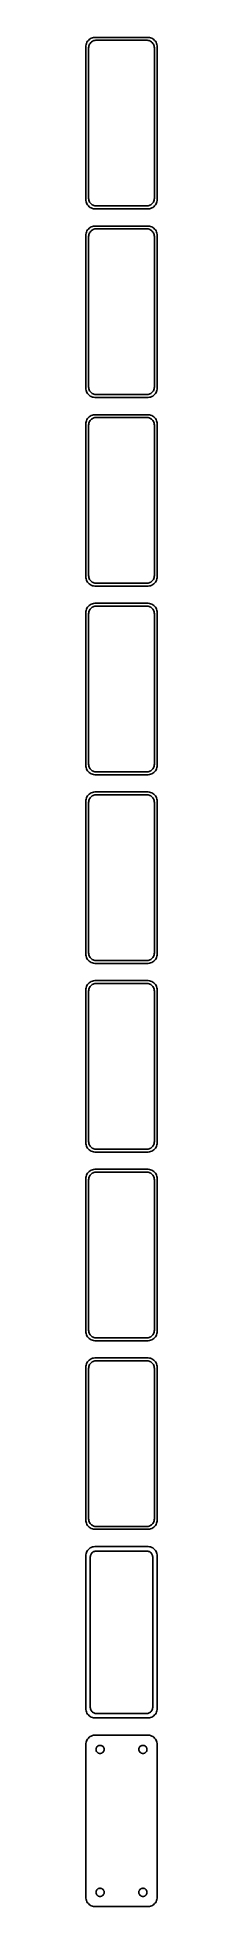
# Model space of a CAD drawing. Header units: metres. Extents: x -19 to 19, y 945 to 1926.
import ezdxf

# ---------------------------------------------------------------- set-up
doc = ezdxf.new("R2010")
doc.units = ezdxf.units.M

msp = doc.modelspace()

# ---------------------------------------------------------------- linework, layer by layer
for p, q in [((-18.3989, 1922.84), (-18.5929, 1922.24)), ((-18.1315, 1923.41), (-18.3989, 1922.84)), ((-17.7951, 1923.94), (-18.1315, 1923.41)), ((-17.3948, 1924.42), (-17.7951, 1923.94)), ((-16.9371, 1924.85), (-17.3948, 1924.42)), ((-16.4291, 1925.22), (-16.9371, 1924.85)), ((-16.7552, 1922.43), (-16.4861, 1922.85)), ((-16.4861, 1922.85), (-16.1659, 1923.24)), ((-15.8789, 1925.52), (-16.4291, 1925.22)), ((-16.1659, 1923.24), (-15.7997, 1923.58)), ((-15.2951, 1925.76), (-15.8789, 1925.52)), ((-15.7997, 1923.58), (-15.3933, 1923.88)), ((-15.3933, 1923.88), (-14.9531, 1924.12)), ((-14.6869, 1925.91), (-15.2951, 1925.76)), ((-14.9531, 1924.12), (-14.4861, 1924.3)), ((-14.0639, 1925.99), (-14.6869, 1925.91)), ((-14.4861, 1924.3), (-13.9995, 1924.43)), ((14.0639, 1925.99), (-14.0639, 1925.99)), ((-13.9995, 1924.43), (-13.5012, 1924.49)), ((-13.5012, 1924.49), (13.5012, 1924.49)), ((13.5012, 1924.49), (13.9995, 1924.43)), ((13.9995, 1924.43), (14.4861, 1924.3)), ((14.6869, 1925.91), (14.0639, 1925.99)), ((14.4861, 1924.3), (14.9531, 1924.12)), ((15.2951, 1925.76), (14.6869, 1925.91)), ((14.9531, 1924.12), (15.3933, 1923.88)), ((15.8789, 1925.52), (15.2951, 1925.76)), ((15.3933, 1923.88), (15.7997, 1923.58)), ((15.7997, 1923.58), (16.1659, 1923.24)), ((16.4291, 1925.22), (15.8789, 1925.52)), ((16.1659, 1923.24), (16.4861, 1922.85)), ((16.9371, 1924.85), (16.4291, 1925.22)), ((16.4861, 1922.85), (16.7552, 1922.43)), ((17.3948, 1924.42), (16.9371, 1924.85)), ((17.7951, 1923.94), (17.3948, 1924.42)), ((18.1315, 1923.41), (17.7951, 1923.94)), ((18.3989, 1922.84), (18.1315, 1923.41)), ((18.5929, 1922.24), (18.3989, 1922.84)), ((-18.7106, 1921.63), (-18.75, 1921)), ((-18.75, 1921), (-18.75, 1841)), ((-18.5929, 1922.24), (-18.7106, 1921.63)), ((-17.25, 1920.5), (-17.2184, 1921)), ((-17.25, 1841.5), (-17.25, 1920.5)), ((-17.2184, 1921), (-17.1243, 1921.49)), ((-17.1243, 1921.49), (-16.9691, 1921.97)), ((-16.9691, 1921.97), (-16.7552, 1922.43)), ((16.7552, 1922.43), (16.9691, 1921.97)), ((16.9691, 1921.97), (17.1243, 1921.49)), ((17.1243, 1921.49), (17.2184, 1921)), ((17.2184, 1921), (17.25, 1920.5)), ((17.25, 1920.5), (17.25, 1841.5)), ((18.7106, 1921.63), (18.5929, 1922.24)), ((18.75, 1921), (18.7106, 1921.63)), ((18.75, 1841), (18.75, 1921)), ((-18.75, 1841), (-18.7106, 1840.37)), ((-18.7106, 1840.37), (-18.5929, 1839.76)), ((-18.5929, 1839.76), (-18.3989, 1839.16)), ((-18.3989, 1839.16), (-18.1315, 1838.59)), ((-18.1315, 1838.59), (-17.7951, 1838.06)), ((-17.7951, 1838.06), (-17.3948, 1837.58)), ((-17.3948, 1837.58), (-16.9371, 1837.15)), ((-17.2184, 1841), (-17.25, 1841.5)), ((-17.1243, 1840.51), (-17.2184, 1841)), ((-16.9691, 1840.03), (-17.1243, 1840.51)), ((-16.7552, 1839.57), (-16.9691, 1840.03)), ((-16.9371, 1837.15), (-16.4291, 1836.78)), ((-16.4861, 1839.15), (-16.7552, 1839.57)), ((-16.1659, 1838.76), (-16.4861, 1839.15)), ((-16.4291, 1836.78), (-15.8789, 1836.48)), ((-15.7997, 1838.42), (-16.1659, 1838.76)), ((-15.8789, 1836.48), (-15.2951, 1836.24)), ((-15.3933, 1838.12), (-15.7997, 1838.42)), ((-14.9531, 1837.88), (-15.3933, 1838.12)), ((-15.2951, 1836.24), (-14.6869, 1836.09)), ((-14.4861, 1837.7), (-14.9531, 1837.88)), ((-14.6869, 1836.09), (-14.0639, 1836.01)), ((-13.9995, 1837.57), (-14.4861, 1837.7)), ((-14.0639, 1836.01), (14.0639, 1836.01)), ((-13.5012, 1837.51), (-13.9995, 1837.57)), ((13.5012, 1837.51), (-13.5012, 1837.51)), ((13.9995, 1837.57), (13.5012, 1837.51)), ((14.4861, 1837.7), (13.9995, 1837.57)), ((14.0639, 1836.01), (14.6869, 1836.09)), ((14.9531, 1837.88), (14.4861, 1837.7)), ((14.6869, 1836.09), (15.2951, 1836.24)), ((15.3933, 1838.12), (14.9531, 1837.88)), ((15.2951, 1836.24), (15.8789, 1836.48)), ((15.7997, 1838.42), (15.3933, 1838.12)), ((16.1659, 1838.76), (15.7997, 1838.42)), ((15.8789, 1836.48), (16.4291, 1836.78)), ((16.4861, 1839.15), (16.1659, 1838.76)), ((16.4291, 1836.78), (16.9371, 1837.15)), ((16.7552, 1839.57), (16.4861, 1839.15)), ((16.9691, 1840.03), (16.7552, 1839.57)), ((16.9371, 1837.15), (17.3948, 1837.58)), ((17.1243, 1840.51), (16.9691, 1840.03)), ((17.2184, 1841), (17.1243, 1840.51)), ((17.25, 1841.5), (17.2184, 1841)), ((17.3948, 1837.58), (17.7951, 1838.06)), ((17.7951, 1838.06), (18.1315, 1838.59)), ((18.1315, 1838.59), (18.3989, 1839.16)), ((18.3989, 1839.16), (18.5929, 1839.76)), ((18.5929, 1839.76), (18.7106, 1840.37)), ((18.7106, 1840.37), (18.75, 1841)), ((-17.7951, 1824.94), (-18.1315, 1824.41)), ((-17.3948, 1825.42), (-17.7951, 1824.94)), ((-16.9371, 1825.85), (-17.3948, 1825.42)), ((-16.4291, 1826.22), (-16.9371, 1825.85)), ((-15.8789, 1826.52), (-16.4291, 1826.22)), ((-15.2951, 1826.76), (-15.8789, 1826.52)), ((-15.7997, 1824.58), (-15.3933, 1824.88)), ((-15.3933, 1824.88), (-14.9531, 1825.12)), ((-14.6869, 1826.91), (-15.2951, 1826.76)), ((-14.9531, 1825.12), (-14.4861, 1825.3)), ((-14.0639, 1826.99), (-14.6869, 1826.91)), ((-14.4861, 1825.3), (-13.9995, 1825.43)), ((14.0639, 1826.99), (-14.0639, 1826.99)), ((-13.9995, 1825.43), (-13.5012, 1825.49)), ((-13.5012, 1825.49), (13.5012, 1825.49)), ((13.5012, 1825.49), (13.9995, 1825.43)), ((13.9995, 1825.43), (14.4861, 1825.3)), ((14.6869, 1826.91), (14.0639, 1826.99)), ((14.4861, 1825.3), (14.9531, 1825.12)), ((15.2951, 1826.76), (14.6869, 1826.91)), ((14.9531, 1825.12), (15.3933, 1824.88)), ((15.8789, 1826.52), (15.2951, 1826.76)), ((15.3933, 1824.88), (15.7997, 1824.58)), ((16.4291, 1826.22), (15.8789, 1826.52)), ((16.9371, 1825.85), (16.4291, 1826.22)), ((17.3948, 1825.42), (16.9371, 1825.85)), ((17.7951, 1824.94), (17.3948, 1825.42)), ((18.1315, 1824.41), (17.7951, 1824.94)), ((-18.7106, 1822.63), (-18.75, 1822)), ((-18.75, 1822), (-18.75, 1742)), ((-18.5929, 1823.24), (-18.7106, 1822.63)), ((-18.3989, 1823.84), (-18.5929, 1823.24)), ((-18.1315, 1824.41), (-18.3989, 1823.84)), ((-17.25, 1821.5), (-17.2184, 1822)), ((-17.25, 1742.5), (-17.25, 1821.5)), ((-17.2184, 1822), (-17.1243, 1822.49)), ((-17.1243, 1822.49), (-16.9691, 1822.97)), ((-16.9691, 1822.97), (-16.7552, 1823.43)), ((-16.7552, 1823.43), (-16.4861, 1823.85)), ((-16.4861, 1823.85), (-16.1659, 1824.24)), ((-16.1659, 1824.24), (-15.7997, 1824.58)), ((15.7997, 1824.58), (16.1659, 1824.24)), ((16.1659, 1824.24), (16.4861, 1823.85)), ((16.4861, 1823.85), (16.7552, 1823.43)), ((16.7552, 1823.43), (16.9691, 1822.97)), ((16.9691, 1822.97), (17.1243, 1822.49)), ((17.1243, 1822.49), (17.2184, 1822)), ((17.2184, 1822), (17.25, 1821.5)), ((17.25, 1821.5), (17.25, 1742.5)), ((18.3989, 1823.84), (18.1315, 1824.41)), ((18.5929, 1823.24), (18.3989, 1823.84)), ((18.7106, 1822.63), (18.5929, 1823.24)), ((18.75, 1822), (18.7106, 1822.63)), ((18.75, 1742), (18.75, 1822)), ((-18.75, 1742), (-18.7106, 1741.37)), ((-18.7106, 1741.37), (-18.5929, 1740.76)), ((-18.5929, 1740.76), (-18.3989, 1740.16)), ((-18.3989, 1740.16), (-18.1315, 1739.59)), ((-18.1315, 1739.59), (-17.7951, 1739.06)), ((-17.7951, 1739.06), (-17.3948, 1738.58)), ((-17.3948, 1738.58), (-16.9371, 1738.15)), ((-17.2184, 1742), (-17.25, 1742.5)), ((-17.1243, 1741.51), (-17.2184, 1742)), ((-16.9691, 1741.03), (-17.1243, 1741.51)), ((-16.7552, 1740.57), (-16.9691, 1741.03)), ((-16.9371, 1738.15), (-16.4291, 1737.78)), ((-16.4861, 1740.15), (-16.7552, 1740.57)), ((-16.1659, 1739.76), (-16.4861, 1740.15)), ((-16.4291, 1737.78), (-15.8789, 1737.48)), ((-15.7997, 1739.42), (-16.1659, 1739.76)), ((-15.8789, 1737.48), (-15.2951, 1737.24)), ((-15.3933, 1739.12), (-15.7997, 1739.42)), ((-14.9531, 1738.88), (-15.3933, 1739.12)), ((-15.2951, 1737.24), (-14.6869, 1737.09)), ((-14.4861, 1738.7), (-14.9531, 1738.88)), ((-14.6869, 1737.09), (-14.0639, 1737.01)), ((-13.9995, 1738.57), (-14.4861, 1738.7)), ((-14.0639, 1737.01), (14.0639, 1737.01)), ((-13.5012, 1738.51), (-13.9995, 1738.57)), ((13.5012, 1738.51), (-13.5012, 1738.51)), ((13.9995, 1738.57), (13.5012, 1738.51)), ((14.4861, 1738.7), (13.9995, 1738.57)), ((14.0639, 1737.01), (14.6869, 1737.09)), ((14.9531, 1738.88), (14.4861, 1738.7)), ((14.6869, 1737.09), (15.2951, 1737.24)), ((15.3933, 1739.12), (14.9531, 1738.88)), ((15.2951, 1737.24), (15.8789, 1737.48)), ((15.7997, 1739.42), (15.3933, 1739.12)), ((16.1659, 1739.76), (15.7997, 1739.42)), ((15.8789, 1737.48), (16.4291, 1737.78)), ((16.4861, 1740.15), (16.1659, 1739.76)), ((16.4291, 1737.78), (16.9371, 1738.15)), ((16.7552, 1740.57), (16.4861, 1740.15)), ((16.9691, 1741.03), (16.7552, 1740.57)), ((16.9371, 1738.15), (17.3948, 1738.58)), ((17.1243, 1741.51), (16.9691, 1741.03)), ((17.2184, 1742), (17.1243, 1741.51)), ((17.25, 1742.5), (17.2184, 1742)), ((17.3948, 1738.58), (17.7951, 1739.06)), ((17.7951, 1739.06), (18.1315, 1739.59)), ((18.1315, 1739.59), (18.3989, 1740.16)), ((18.3989, 1740.16), (18.5929, 1740.76)), ((18.5929, 1740.76), (18.7106, 1741.37)), ((18.7106, 1741.37), (18.75, 1742)), ((-16.9371, 1726.85), (-17.3948, 1726.42)), ((-16.4291, 1727.22), (-16.9371, 1726.85)), ((-15.8789, 1727.52), (-16.4291, 1727.22)), ((-15.2951, 1727.76), (-15.8789, 1727.52)), ((-14.6869, 1727.91), (-15.2951, 1727.76)), ((-14.0639, 1727.99), (-14.6869, 1727.91)), ((14.0639, 1727.99), (-14.0639, 1727.99)), ((14.6869, 1727.91), (14.0639, 1727.99)), ((15.2951, 1727.76), (14.6869, 1727.91)), ((15.8789, 1727.52), (15.2951, 1727.76)), ((16.4291, 1727.22), (15.8789, 1727.52)), ((16.9371, 1726.85), (16.4291, 1727.22)), ((17.3948, 1726.42), (16.9371, 1726.85)), ((-18.7106, 1723.63), (-18.75, 1723)), ((-18.75, 1723), (-18.75, 1643)), ((-18.5929, 1724.24), (-18.7106, 1723.63)), ((-18.3989, 1724.84), (-18.5929, 1724.24)), ((-18.1315, 1725.41), (-18.3989, 1724.84)), ((-17.7951, 1725.94), (-18.1315, 1725.41)), ((-17.3948, 1726.42), (-17.7951, 1725.94)), ((-17.25, 1722.5), (-17.2184, 1723)), ((-17.25, 1643.5), (-17.25, 1722.5)), ((-17.2184, 1723), (-17.1243, 1723.49)), ((-17.1243, 1723.49), (-16.9691, 1723.97)), ((-16.9691, 1723.97), (-16.7552, 1724.43)), ((-16.7552, 1724.43), (-16.4861, 1724.85)), ((-16.4861, 1724.85), (-16.1659, 1725.24)), ((-16.1659, 1725.24), (-15.7997, 1725.58)), ((-15.7997, 1725.58), (-15.3933, 1725.88)), ((-15.3933, 1725.88), (-14.9531, 1726.12)), ((-14.9531, 1726.12), (-14.4861, 1726.3)), ((-14.4861, 1726.3), (-13.9995, 1726.43)), ((-13.9995, 1726.43), (-13.5012, 1726.49)), ((-13.5012, 1726.49), (13.5012, 1726.49)), ((13.5012, 1726.49), (13.9995, 1726.43)), ((13.9995, 1726.43), (14.4861, 1726.3)), ((14.4861, 1726.3), (14.9531, 1726.12)), ((14.9531, 1726.12), (15.3933, 1725.88)), ((15.3933, 1725.88), (15.7997, 1725.58)), ((15.7997, 1725.58), (16.1659, 1725.24)), ((16.1659, 1725.24), (16.4861, 1724.85)), ((16.4861, 1724.85), (16.7552, 1724.43)), ((16.7552, 1724.43), (16.9691, 1723.97)), ((16.9691, 1723.97), (17.1243, 1723.49)), ((17.1243, 1723.49), (17.2184, 1723)), ((17.2184, 1723), (17.25, 1722.5)), ((17.25, 1722.5), (17.25, 1643.5)), ((17.7951, 1725.94), (17.3948, 1726.42)), ((18.1315, 1725.41), (17.7951, 1725.94)), ((18.3989, 1724.84), (18.1315, 1725.41)), ((18.5929, 1724.24), (18.3989, 1724.84)), ((18.7106, 1723.63), (18.5929, 1724.24)), ((18.75, 1723), (18.7106, 1723.63)), ((18.75, 1643), (18.75, 1723)), ((-18.75, 1643), (-18.7106, 1642.37)), ((-18.7106, 1642.37), (-18.5929, 1641.76)), ((-18.5929, 1641.76), (-18.3989, 1641.16)), ((-18.3989, 1641.16), (-18.1315, 1640.59)), ((-18.1315, 1640.59), (-17.7951, 1640.06)), ((-17.7951, 1640.06), (-17.3948, 1639.58)), ((-17.3948, 1639.58), (-16.9371, 1639.15)), ((-17.2184, 1643), (-17.25, 1643.5)), ((-17.1243, 1642.51), (-17.2184, 1643)), ((-16.9691, 1642.03), (-17.1243, 1642.51)), ((-16.7552, 1641.57), (-16.9691, 1642.03)), ((-16.9371, 1639.15), (-16.4291, 1638.78)), ((-16.4861, 1641.15), (-16.7552, 1641.57)), ((-16.1659, 1640.76), (-16.4861, 1641.15)), ((-16.4291, 1638.78), (-15.8789, 1638.48)), ((-15.7997, 1640.42), (-16.1659, 1640.76)), ((-15.8789, 1638.48), (-15.2951, 1638.24)), ((-15.3933, 1640.12), (-15.7997, 1640.42)), ((-14.9531, 1639.88), (-15.3933, 1640.12)), ((-15.2951, 1638.24), (-14.6869, 1638.09)), ((-14.4861, 1639.7), (-14.9531, 1639.88)), ((-13.9995, 1639.57), (-14.4861, 1639.7)), ((-13.5012, 1639.51), (-13.9995, 1639.57)), ((13.5012, 1639.51), (-13.5012, 1639.51)), ((13.9995, 1639.57), (13.5012, 1639.51)), ((14.4861, 1639.7), (13.9995, 1639.57)), ((14.9531, 1639.88), (14.4861, 1639.7)), ((14.6869, 1638.09), (15.2951, 1638.24)), ((15.3933, 1640.12), (14.9531, 1639.88)), ((15.2951, 1638.24), (15.8789, 1638.48)), ((15.7997, 1640.42), (15.3933, 1640.12)), ((16.1659, 1640.76), (15.7997, 1640.42)), ((15.8789, 1638.48), (16.4291, 1638.78)), ((16.4861, 1641.15), (16.1659, 1640.76)), ((16.4291, 1638.78), (16.9371, 1639.15)), ((16.7552, 1641.57), (16.4861, 1641.15)), ((16.9691, 1642.03), (16.7552, 1641.57)), ((16.9371, 1639.15), (17.3948, 1639.58)), ((17.1243, 1642.51), (16.9691, 1642.03)), ((17.2184, 1643), (17.1243, 1642.51)), ((17.25, 1643.5), (17.2184, 1643)), ((17.3948, 1639.58), (17.7951, 1640.06)), ((17.7951, 1640.06), (18.1315, 1640.59)), ((18.1315, 1640.59), (18.3989, 1641.16)), ((18.3989, 1641.16), (18.5929, 1641.76)), ((18.5929, 1641.76), (18.7106, 1642.37)), ((18.7106, 1642.37), (18.75, 1643)), ((-15.8789, 1628.52), (-16.4291, 1628.22)), ((-15.2951, 1628.76), (-15.8789, 1628.52)), ((-14.6869, 1628.91), (-15.2951, 1628.76)), ((-14.6869, 1638.09), (-14.0639, 1638.01)), ((-14.0639, 1628.99), (-14.6869, 1628.91)), ((-14.0639, 1638.01), (14.0639, 1638.01)), ((14.0639, 1628.99), (-14.0639, 1628.99)), ((14.0639, 1638.01), (14.6869, 1638.09)), ((14.6869, 1628.91), (14.0639, 1628.99)), ((15.2951, 1628.76), (14.6869, 1628.91)), ((15.8789, 1628.52), (15.2951, 1628.76)), ((16.4291, 1628.22), (15.8789, 1628.52)), ((-18.7106, 1624.63), (-18.75, 1624)), ((-18.75, 1624), (-18.75, 1544)), ((-18.5929, 1625.24), (-18.7106, 1624.63)), ((-18.3989, 1625.84), (-18.5929, 1625.24)), ((-18.1315, 1626.41), (-18.3989, 1625.84)), ((-17.7951, 1626.94), (-18.1315, 1626.41)), ((-17.3948, 1627.42), (-17.7951, 1626.94)), ((-16.9371, 1627.85), (-17.3948, 1627.42)), ((-17.25, 1623.5), (-17.2184, 1624)), ((-17.25, 1544.5), (-17.25, 1623.5)), ((-17.2184, 1624), (-17.1243, 1624.49)), ((-17.1243, 1624.49), (-16.9691, 1624.97)), ((-16.9691, 1624.97), (-16.7552, 1625.43)), ((-16.4291, 1628.22), (-16.9371, 1627.85)), ((-16.7552, 1625.43), (-16.4861, 1625.85)), ((-16.4861, 1625.85), (-16.1659, 1626.24)), ((-16.1659, 1626.24), (-15.7997, 1626.58)), ((-15.7997, 1626.58), (-15.3933, 1626.88)), ((-15.3933, 1626.88), (-14.9531, 1627.12)), ((-14.9531, 1627.12), (-14.4861, 1627.3)), ((-14.4861, 1627.3), (-13.9995, 1627.43)), ((-13.9995, 1627.43), (-13.5012, 1627.49)), ((-13.5012, 1627.49), (13.5012, 1627.49)), ((13.5012, 1627.49), (13.9995, 1627.43)), ((13.9995, 1627.43), (14.4861, 1627.3)), ((14.4861, 1627.3), (14.9531, 1627.12)), ((14.9531, 1627.12), (15.3933, 1626.88)), ((15.3933, 1626.88), (15.7997, 1626.58)), ((15.7997, 1626.58), (16.1659, 1626.24)), ((16.1659, 1626.24), (16.4861, 1625.85)), ((16.9371, 1627.85), (16.4291, 1628.22)), ((16.4861, 1625.85), (16.7552, 1625.43)), ((16.7552, 1625.43), (16.9691, 1624.97)), ((17.3948, 1627.42), (16.9371, 1627.85)), ((16.9691, 1624.97), (17.1243, 1624.49)), ((17.1243, 1624.49), (17.2184, 1624)), ((17.2184, 1624), (17.25, 1623.5)), ((17.25, 1623.5), (17.25, 1544.5)), ((17.7951, 1626.94), (17.3948, 1627.42)), ((18.1315, 1626.41), (17.7951, 1626.94)), ((18.3989, 1625.84), (18.1315, 1626.41)), ((18.5929, 1625.24), (18.3989, 1625.84)), ((18.7106, 1624.63), (18.5929, 1625.24)), ((18.75, 1624), (18.7106, 1624.63)), ((18.75, 1544), (18.75, 1624)), ((-18.75, 1544), (-18.7106, 1543.37)), ((-18.7106, 1543.37), (-18.5929, 1542.76)), ((-18.5929, 1542.76), (-18.3989, 1542.16)), ((-18.3989, 1542.16), (-18.1315, 1541.59)), ((-18.1315, 1541.59), (-17.7951, 1541.06)), ((-17.7951, 1541.06), (-17.3948, 1540.58)), ((-17.3948, 1540.58), (-16.9371, 1540.15)), ((-17.2184, 1544), (-17.25, 1544.5)), ((-17.1243, 1543.51), (-17.2184, 1544)), ((-16.9691, 1543.03), (-17.1243, 1543.51)), ((-16.7552, 1542.57), (-16.9691, 1543.03)), ((-16.9371, 1540.15), (-16.4291, 1539.78)), ((-16.4861, 1542.15), (-16.7552, 1542.57)), ((-16.1659, 1541.76), (-16.4861, 1542.15)), ((-15.7997, 1541.42), (-16.1659, 1541.76)), ((-15.3933, 1541.12), (-15.7997, 1541.42)), ((-14.9531, 1540.88), (-15.3933, 1541.12)), ((-14.4861, 1540.7), (-14.9531, 1540.88)), ((-13.9995, 1540.57), (-14.4861, 1540.7)), ((-13.5012, 1540.51), (-13.9995, 1540.57)), ((13.5012, 1540.51), (-13.5012, 1540.51)), ((13.9995, 1540.57), (13.5012, 1540.51)), ((14.4861, 1540.7), (13.9995, 1540.57)), ((14.9531, 1540.88), (14.4861, 1540.7)), ((15.3933, 1541.12), (14.9531, 1540.88)), ((15.7997, 1541.42), (15.3933, 1541.12)), ((16.1659, 1541.76), (15.7997, 1541.42)), ((16.4861, 1542.15), (16.1659, 1541.76)), ((16.4291, 1539.78), (16.9371, 1540.15)), ((16.7552, 1542.57), (16.4861, 1542.15)), ((16.9691, 1543.03), (16.7552, 1542.57)), ((16.9371, 1540.15), (17.3948, 1540.58)), ((17.1243, 1543.51), (16.9691, 1543.03)), ((17.2184, 1544), (17.1243, 1543.51)), ((17.25, 1544.5), (17.2184, 1544)), ((17.3948, 1540.58), (17.7951, 1541.06)), ((17.7951, 1541.06), (18.1315, 1541.59)), ((18.1315, 1541.59), (18.3989, 1542.16)), ((18.3989, 1542.16), (18.5929, 1542.76)), ((18.5929, 1542.76), (18.7106, 1543.37)), ((18.7106, 1543.37), (18.75, 1544)), ((-16.4291, 1539.78), (-15.8789, 1539.48)), ((-15.8789, 1539.48), (-15.2951, 1539.24)), ((-15.2951, 1539.24), (-14.6869, 1539.09)), ((-14.6869, 1539.09), (-14.0639, 1539.01)), ((-14.0639, 1539.01), (14.0639, 1539.01)), ((14.0639, 1539.01), (14.6869, 1539.09)), ((14.6869, 1539.09), (15.2951, 1539.24)), ((15.2951, 1539.24), (15.8789, 1539.48)), ((15.8789, 1539.48), (16.4291, 1539.78)), ((-18.7106, 1525.63), (-18.75, 1525)), ((-18.75, 1525), (-18.75, 1445)), ((-18.5929, 1526.24), (-18.7106, 1525.63)), ((-18.3989, 1526.84), (-18.5929, 1526.24)), ((-18.1315, 1527.41), (-18.3989, 1526.84)), ((-17.7951, 1527.94), (-18.1315, 1527.41)), ((-17.3948, 1528.42), (-17.7951, 1527.94)), ((-16.9371, 1528.85), (-17.3948, 1528.42)), ((-17.25, 1524.5), (-17.2184, 1525)), ((-17.25, 1445.5), (-17.25, 1524.5)), ((-17.2184, 1525), (-17.1243, 1525.49)), ((-17.1243, 1525.49), (-16.9691, 1525.97)), ((-16.9691, 1525.97), (-16.7552, 1526.43)), ((-16.4291, 1529.22), (-16.9371, 1528.85)), ((-16.7552, 1526.43), (-16.4861, 1526.85)), ((-16.4861, 1526.85), (-16.1659, 1527.24)), ((-15.8789, 1529.52), (-16.4291, 1529.22)), ((-16.1659, 1527.24), (-15.7997, 1527.58)), ((-15.2951, 1529.76), (-15.8789, 1529.52)), ((-15.7997, 1527.58), (-15.3933, 1527.88)), ((-15.3933, 1527.88), (-14.9531, 1528.12)), ((-14.6869, 1529.91), (-15.2951, 1529.76)), ((-14.9531, 1528.12), (-14.4861, 1528.3)), ((-14.0639, 1529.99), (-14.6869, 1529.91)), ((-14.4861, 1528.3), (-13.9995, 1528.43)), ((14.0639, 1529.99), (-14.0639, 1529.99)), ((-13.9995, 1528.43), (-13.5012, 1528.49)), ((-13.5012, 1528.49), (13.5012, 1528.49)), ((13.5012, 1528.49), (13.9995, 1528.43)), ((13.9995, 1528.43), (14.4861, 1528.3)), ((14.6869, 1529.91), (14.0639, 1529.99)), ((14.4861, 1528.3), (14.9531, 1528.12)), ((15.2951, 1529.76), (14.6869, 1529.91)), ((14.9531, 1528.12), (15.3933, 1527.88)), ((15.8789, 1529.52), (15.2951, 1529.76)), ((15.3933, 1527.88), (15.7997, 1527.58)), ((15.7997, 1527.58), (16.1659, 1527.24)), ((16.4291, 1529.22), (15.8789, 1529.52)), ((16.1659, 1527.24), (16.4861, 1526.85)), ((16.9371, 1528.85), (16.4291, 1529.22)), ((16.4861, 1526.85), (16.7552, 1526.43)), ((16.7552, 1526.43), (16.9691, 1525.97)), ((17.3948, 1528.42), (16.9371, 1528.85)), ((16.9691, 1525.97), (17.1243, 1525.49)), ((17.1243, 1525.49), (17.2184, 1525)), ((17.2184, 1525), (17.25, 1524.5)), ((17.25, 1524.5), (17.25, 1445.5)), ((17.7951, 1527.94), (17.3948, 1528.42)), ((18.1315, 1527.41), (17.7951, 1527.94)), ((18.3989, 1526.84), (18.1315, 1527.41)), ((18.5929, 1526.24), (18.3989, 1526.84)), ((18.7106, 1525.63), (18.5929, 1526.24)), ((18.75, 1525), (18.7106, 1525.63)), ((18.75, 1445), (18.75, 1525)), ((-18.75, 1445), (-18.7106, 1444.37)), ((-18.7106, 1444.37), (-18.5929, 1443.76)), ((-18.5929, 1443.76), (-18.3989, 1443.16)), ((-18.3989, 1443.16), (-18.1315, 1442.59)), ((-18.1315, 1442.59), (-17.7951, 1442.06)), ((-17.7951, 1442.06), (-17.3948, 1441.58)), ((-17.2184, 1445), (-17.25, 1445.5)), ((-17.1243, 1444.51), (-17.2184, 1445)), ((-16.9691, 1444.03), (-17.1243, 1444.51)), ((-16.7552, 1443.57), (-16.9691, 1444.03)), ((-16.4861, 1443.15), (-16.7552, 1443.57)), ((-16.1659, 1442.76), (-16.4861, 1443.15)), ((-15.7997, 1442.42), (-16.1659, 1442.76)), ((-15.3933, 1442.12), (-15.7997, 1442.42)), ((-14.9531, 1441.88), (-15.3933, 1442.12)), ((15.3933, 1442.12), (14.9531, 1441.88)), ((15.7997, 1442.42), (15.3933, 1442.12)), ((16.1659, 1442.76), (15.7997, 1442.42)), ((16.4861, 1443.15), (16.1659, 1442.76)), ((16.7552, 1443.57), (16.4861, 1443.15)), ((16.9691, 1444.03), (16.7552, 1443.57)), ((17.1243, 1444.51), (16.9691, 1444.03)), ((17.2184, 1445), (17.1243, 1444.51)), ((17.25, 1445.5), (17.2184, 1445)), ((17.3948, 1441.58), (17.7951, 1442.06)), ((17.7951, 1442.06), (18.1315, 1442.59)), ((18.1315, 1442.59), (18.3989, 1443.16)), ((18.3989, 1443.16), (18.5929, 1443.76)), ((18.5929, 1443.76), (18.7106, 1444.37)), ((18.7106, 1444.37), (18.75, 1445)), ((-17.3948, 1441.58), (-16.9371, 1441.15)), ((-16.9371, 1441.15), (-16.4291, 1440.78)), ((-16.4291, 1440.78), (-15.8789, 1440.48)), ((-15.8789, 1440.48), (-15.2951, 1440.24)), ((-15.2951, 1440.24), (-14.6869, 1440.09)), ((-14.4861, 1441.7), (-14.9531, 1441.88)), ((-14.6869, 1440.09), (-14.0639, 1440.01)), ((-13.9995, 1441.57), (-14.4861, 1441.7)), ((-14.0639, 1440.01), (14.0639, 1440.01)), ((-13.5012, 1441.51), (-13.9995, 1441.57)), ((13.5012, 1441.51), (-13.5012, 1441.51)), ((13.9995, 1441.57), (13.5012, 1441.51)), ((14.4861, 1441.7), (13.9995, 1441.57)), ((14.0639, 1440.01), (14.6869, 1440.09)), ((14.9531, 1441.88), (14.4861, 1441.7)), ((14.6869, 1440.09), (15.2951, 1440.24)), ((15.2951, 1440.24), (15.8789, 1440.48)), ((15.8789, 1440.48), (16.4291, 1440.78)), ((16.4291, 1440.78), (16.9371, 1441.15)), ((16.9371, 1441.15), (17.3948, 1441.58)), ((-18.7106, 1426.63), (-18.75, 1426)), ((-18.75, 1426), (-18.75, 1346)), ((-18.5929, 1427.24), (-18.7106, 1426.63)), ((-18.3989, 1427.84), (-18.5929, 1427.24)), ((-18.1315, 1428.41), (-18.3989, 1427.84)), ((-17.7951, 1428.94), (-18.1315, 1428.41)), ((-17.3948, 1429.42), (-17.7951, 1428.94)), ((-16.9371, 1429.85), (-17.3948, 1429.42)), ((-17.25, 1425.5), (-17.2184, 1426)), ((-17.25, 1346.5), (-17.25, 1425.5)), ((-17.2184, 1426), (-17.1243, 1426.49)), ((-17.1243, 1426.49), (-16.9691, 1426.97)), ((-16.9691, 1426.97), (-16.7552, 1427.43)), ((-16.4291, 1430.22), (-16.9371, 1429.85)), ((-16.7552, 1427.43), (-16.4861, 1427.85)), ((-16.4861, 1427.85), (-16.1659, 1428.24)), ((-15.8789, 1430.52), (-16.4291, 1430.22)), ((-16.1659, 1428.24), (-15.7997, 1428.58)), ((-15.2951, 1430.76), (-15.8789, 1430.52)), ((-15.7997, 1428.58), (-15.3933, 1428.88)), ((-15.3933, 1428.88), (-14.9531, 1429.12)), ((-14.6869, 1430.91), (-15.2951, 1430.76)), ((-14.9531, 1429.12), (-14.4861, 1429.3)), ((-14.0639, 1430.99), (-14.6869, 1430.91)), ((-14.4861, 1429.3), (-13.9995, 1429.43)), ((14.0639, 1430.99), (-14.0639, 1430.99)), ((-13.9995, 1429.43), (-13.5012, 1429.49)), ((-13.5012, 1429.49), (13.5012, 1429.49)), ((13.5012, 1429.49), (13.9995, 1429.43)), ((13.9995, 1429.43), (14.4861, 1429.3)), ((14.6869, 1430.91), (14.0639, 1430.99)), ((14.4861, 1429.3), (14.9531, 1429.12)), ((15.2951, 1430.76), (14.6869, 1430.91)), ((14.9531, 1429.12), (15.3933, 1428.88)), ((15.8789, 1430.52), (15.2951, 1430.76)), ((15.3933, 1428.88), (15.7997, 1428.58)), ((15.7997, 1428.58), (16.1659, 1428.24)), ((16.4291, 1430.22), (15.8789, 1430.52)), ((16.1659, 1428.24), (16.4861, 1427.85)), ((16.9371, 1429.85), (16.4291, 1430.22)), ((16.4861, 1427.85), (16.7552, 1427.43)), ((16.7552, 1427.43), (16.9691, 1426.97)), ((17.3948, 1429.42), (16.9371, 1429.85)), ((16.9691, 1426.97), (17.1243, 1426.49)), ((17.1243, 1426.49), (17.2184, 1426)), ((17.2184, 1426), (17.25, 1425.5)), ((17.25, 1425.5), (17.25, 1346.5)), ((17.7951, 1428.94), (17.3948, 1429.42)), ((18.1315, 1428.41), (17.7951, 1428.94)), ((18.3989, 1427.84), (18.1315, 1428.41)), ((18.5929, 1427.24), (18.3989, 1427.84)), ((18.7106, 1426.63), (18.5929, 1427.24)), ((18.75, 1426), (18.7106, 1426.63)), ((18.75, 1346), (18.75, 1426)), ((-18.75, 1346), (-18.7106, 1345.37)), ((-18.7106, 1345.37), (-18.5929, 1344.76)), ((-18.5929, 1344.76), (-18.3989, 1344.16)), ((-18.3989, 1344.16), (-18.1315, 1343.59)), ((-17.2184, 1346), (-17.25, 1346.5)), ((-17.1243, 1345.51), (-17.2184, 1346)), ((-16.9691, 1345.03), (-17.1243, 1345.51)), ((-16.7552, 1344.57), (-16.9691, 1345.03)), ((-16.4861, 1344.15), (-16.7552, 1344.57)), ((-16.1659, 1343.76), (-16.4861, 1344.15)), ((16.4861, 1344.15), (16.1659, 1343.76)), ((16.7552, 1344.57), (16.4861, 1344.15)), ((16.9691, 1345.03), (16.7552, 1344.57)), ((17.1243, 1345.51), (16.9691, 1345.03)), ((17.2184, 1346), (17.1243, 1345.51)), ((17.25, 1346.5), (17.2184, 1346)), ((18.1315, 1343.59), (18.3989, 1344.16)), ((18.3989, 1344.16), (18.5929, 1344.76)), ((18.5929, 1344.76), (18.7106, 1345.37)), ((18.7106, 1345.37), (18.75, 1346)), ((-18.1315, 1343.59), (-17.7951, 1343.06)), ((-17.7951, 1343.06), (-17.3948, 1342.58)), ((-17.3948, 1342.58), (-16.9371, 1342.15)), ((-16.9371, 1342.15), (-16.4291, 1341.78)), ((-16.4291, 1341.78), (-15.8789, 1341.48)), ((-15.7997, 1343.42), (-16.1659, 1343.76)), ((-15.8789, 1341.48), (-15.2951, 1341.24)), ((-15.3933, 1343.12), (-15.7997, 1343.42)), ((-14.9531, 1342.88), (-15.3933, 1343.12)), ((-15.2951, 1341.24), (-14.6869, 1341.09)), ((-14.4861, 1342.7), (-14.9531, 1342.88)), ((-14.6869, 1341.09), (-14.0639, 1341.01)), ((-13.9995, 1342.57), (-14.4861, 1342.7)), ((-14.0639, 1341.01), (14.0639, 1341.01)), ((-13.5012, 1342.51), (-13.9995, 1342.57)), ((13.5012, 1342.51), (-13.5012, 1342.51)), ((13.9995, 1342.57), (13.5012, 1342.51)), ((14.4861, 1342.7), (13.9995, 1342.57)), ((14.0639, 1341.01), (14.6869, 1341.09)), ((14.9531, 1342.88), (14.4861, 1342.7)), ((14.6869, 1341.09), (15.2951, 1341.24)), ((15.3933, 1343.12), (14.9531, 1342.88)), ((15.2951, 1341.24), (15.8789, 1341.48)), ((15.7997, 1343.42), (15.3933, 1343.12)), ((16.1659, 1343.76), (15.7997, 1343.42)), ((15.8789, 1341.48), (16.4291, 1341.78)), ((16.4291, 1341.78), (16.9371, 1342.15)), ((16.9371, 1342.15), (17.3948, 1342.58)), ((17.3948, 1342.58), (17.7951, 1343.06)), ((17.7951, 1343.06), (18.1315, 1343.59)), ((-18.7106, 1327.63), (-18.75, 1327)), ((-18.75, 1327), (-18.75, 1247)), ((-18.5929, 1328.24), (-18.7106, 1327.63)), ((-18.3989, 1328.84), (-18.5929, 1328.24)), ((-18.1315, 1329.41), (-18.3989, 1328.84)), ((-17.7951, 1329.94), (-18.1315, 1329.41)), ((-17.3948, 1330.42), (-17.7951, 1329.94)), ((-16.9371, 1330.85), (-17.3948, 1330.42)), ((-17.25, 1326.5), (-17.2184, 1327)), ((-17.25, 1247.5), (-17.25, 1326.5)), ((-17.2184, 1327), (-17.1243, 1327.49)), ((-17.1243, 1327.49), (-16.9691, 1327.97)), ((-16.9691, 1327.97), (-16.7552, 1328.43)), ((-16.4291, 1331.22), (-16.9371, 1330.85)), ((-16.7552, 1328.43), (-16.4861, 1328.85)), ((-16.4861, 1328.85), (-16.1659, 1329.24)), ((-15.8789, 1331.52), (-16.4291, 1331.22)), ((-16.1659, 1329.24), (-15.7997, 1329.58)), ((-15.2951, 1331.76), (-15.8789, 1331.52)), ((-15.7997, 1329.58), (-15.3933, 1329.88)), ((-15.3933, 1329.88), (-14.9531, 1330.12)), ((-14.6869, 1331.91), (-15.2951, 1331.76)), ((-14.9531, 1330.12), (-14.4861, 1330.3)), ((-14.0639, 1331.99), (-14.6869, 1331.91)), ((-14.4861, 1330.3), (-13.9995, 1330.43)), ((14.0639, 1331.99), (-14.0639, 1331.99)), ((-13.9995, 1330.43), (-13.5012, 1330.49)), ((-13.5012, 1330.49), (13.5012, 1330.49)), ((13.5012, 1330.49), (13.9995, 1330.43)), ((13.9995, 1330.43), (14.4861, 1330.3)), ((14.6869, 1331.91), (14.0639, 1331.99)), ((14.4861, 1330.3), (14.9531, 1330.12)), ((15.2951, 1331.76), (14.6869, 1331.91)), ((14.9531, 1330.12), (15.3933, 1329.88)), ((15.8789, 1331.52), (15.2951, 1331.76)), ((15.3933, 1329.88), (15.7997, 1329.58)), ((15.7997, 1329.58), (16.1659, 1329.24)), ((16.4291, 1331.22), (15.8789, 1331.52)), ((16.1659, 1329.24), (16.4861, 1328.85)), ((16.9371, 1330.85), (16.4291, 1331.22)), ((16.4861, 1328.85), (16.7552, 1328.43)), ((16.7552, 1328.43), (16.9691, 1327.97)), ((17.3948, 1330.42), (16.9371, 1330.85)), ((16.9691, 1327.97), (17.1243, 1327.49)), ((17.1243, 1327.49), (17.2184, 1327)), ((17.2184, 1327), (17.25, 1326.5)), ((17.25, 1326.5), (17.25, 1247.5)), ((17.7951, 1329.94), (17.3948, 1330.42)), ((18.1315, 1329.41), (17.7951, 1329.94)), ((18.3989, 1328.84), (18.1315, 1329.41)), ((18.5929, 1328.24), (18.3989, 1328.84)), ((18.7106, 1327.63), (18.5929, 1328.24)), ((18.75, 1327), (18.7106, 1327.63)), ((18.75, 1247), (18.75, 1327)), ((-18.75, 1247), (-18.7106, 1246.37)), ((-18.7106, 1246.37), (-18.5929, 1245.76)), ((-17.2184, 1247), (-17.25, 1247.5)), ((-17.1243, 1246.51), (-17.2184, 1247)), ((-16.9691, 1246.03), (-17.1243, 1246.51)), ((-16.7552, 1245.57), (-16.9691, 1246.03)), ((16.9691, 1246.03), (16.7552, 1245.57)), ((17.1243, 1246.51), (16.9691, 1246.03)), ((17.2184, 1247), (17.1243, 1246.51)), ((17.25, 1247.5), (17.2184, 1247)), ((18.5929, 1245.76), (18.7106, 1246.37)), ((18.7106, 1246.37), (18.75, 1247)), ((-18.5929, 1245.76), (-18.3989, 1245.16)), ((-18.3989, 1245.16), (-18.1315, 1244.59)), ((-18.1315, 1244.59), (-17.7951, 1244.06)), ((-17.7951, 1244.06), (-17.3948, 1243.58)), ((-17.3948, 1243.58), (-16.9371, 1243.15)), ((-16.9371, 1243.15), (-16.4291, 1242.78)), ((-16.4861, 1245.15), (-16.7552, 1245.57)), ((-16.1659, 1244.76), (-16.4861, 1245.15)), ((-16.4291, 1242.78), (-15.8789, 1242.48)), ((-15.7997, 1244.42), (-16.1659, 1244.76)), ((-15.8789, 1242.48), (-15.2951, 1242.24)), ((-15.3933, 1244.12), (-15.7997, 1244.42)), ((-14.9531, 1243.88), (-15.3933, 1244.12)), ((-15.2951, 1242.24), (-14.6869, 1242.09)), ((-14.4861, 1243.7), (-14.9531, 1243.88)), ((-14.6869, 1242.09), (-14.0639, 1242.01)), ((-13.9995, 1243.57), (-14.4861, 1243.7)), ((-14.0639, 1242.01), (14.0639, 1242.01)), ((-13.5012, 1243.51), (-13.9995, 1243.57)), ((13.5012, 1243.51), (-13.5012, 1243.51)), ((13.9995, 1243.57), (13.5012, 1243.51)), ((14.4861, 1243.7), (13.9995, 1243.57)), ((14.0639, 1242.01), (14.6869, 1242.09)), ((14.9531, 1243.88), (14.4861, 1243.7)), ((14.6869, 1242.09), (15.2951, 1242.24)), ((15.3933, 1244.12), (14.9531, 1243.88)), ((15.2951, 1242.24), (15.8789, 1242.48)), ((15.7997, 1244.42), (15.3933, 1244.12)), ((16.1659, 1244.76), (15.7997, 1244.42)), ((15.8789, 1242.48), (16.4291, 1242.78)), ((16.4861, 1245.15), (16.1659, 1244.76)), ((16.4291, 1242.78), (16.9371, 1243.15)), ((16.7552, 1245.57), (16.4861, 1245.15)), ((16.9371, 1243.15), (17.3948, 1243.58)), ((17.3948, 1243.58), (17.7951, 1244.06)), ((17.7951, 1244.06), (18.1315, 1244.59)), ((18.1315, 1244.59), (18.3989, 1245.16)), ((18.3989, 1245.16), (18.5929, 1245.76)), ((-18.7106, 1228.63), (-18.75, 1228)), ((-18.75, 1228), (-18.75, 1148)), ((-18.5929, 1229.24), (-18.7106, 1228.63)), ((-18.3989, 1229.84), (-18.5929, 1229.24)), ((-18.1315, 1230.41), (-18.3989, 1229.84)), ((-17.7951, 1230.94), (-18.1315, 1230.41)), ((-17.3948, 1231.42), (-17.7951, 1230.94)), ((-16.9371, 1231.85), (-17.3948, 1231.42)), ((-17.25, 1227.5), (-17.2184, 1228)), ((-17.25, 1148.5), (-17.25, 1227.5)), ((-17.2184, 1228), (-17.1243, 1228.49)), ((-17.1243, 1228.49), (-16.9691, 1228.97)), ((-16.9691, 1228.97), (-16.7552, 1229.43)), ((-16.4291, 1232.22), (-16.9371, 1231.85)), ((-16.7552, 1229.43), (-16.4861, 1229.85)), ((-16.4861, 1229.85), (-16.1659, 1230.24)), ((-15.8789, 1232.52), (-16.4291, 1232.22)), ((-16.1659, 1230.24), (-15.7997, 1230.58)), ((-15.2951, 1232.76), (-15.8789, 1232.52)), ((-15.7997, 1230.58), (-15.3933, 1230.88)), ((-15.3933, 1230.88), (-14.9531, 1231.12)), ((-14.6869, 1232.91), (-15.2951, 1232.76)), ((-14.9531, 1231.12), (-14.4861, 1231.3)), ((-14.0639, 1232.99), (-14.6869, 1232.91)), ((-14.4861, 1231.3), (-13.9995, 1231.43)), ((14.0639, 1232.99), (-14.0639, 1232.99)), ((-13.9995, 1231.43), (-13.5012, 1231.49)), ((-13.5012, 1231.49), (13.5012, 1231.49)), ((13.5012, 1231.49), (13.9995, 1231.43)), ((13.9995, 1231.43), (14.4861, 1231.3)), ((14.6869, 1232.91), (14.0639, 1232.99)), ((14.4861, 1231.3), (14.9531, 1231.12)), ((15.2951, 1232.76), (14.6869, 1232.91)), ((14.9531, 1231.12), (15.3933, 1230.88)), ((15.8789, 1232.52), (15.2951, 1232.76)), ((15.3933, 1230.88), (15.7997, 1230.58)), ((15.7997, 1230.58), (16.1659, 1230.24)), ((16.4291, 1232.22), (15.8789, 1232.52)), ((16.1659, 1230.24), (16.4861, 1229.85)), ((16.9371, 1231.85), (16.4291, 1232.22)), ((16.4861, 1229.85), (16.7552, 1229.43)), ((16.7552, 1229.43), (16.9691, 1228.97)), ((17.3948, 1231.42), (16.9371, 1231.85)), ((16.9691, 1228.97), (17.1243, 1228.49)), ((17.1243, 1228.49), (17.2184, 1228)), ((17.2184, 1228), (17.25, 1227.5)), ((17.25, 1227.5), (17.25, 1148.5)), ((17.7951, 1230.94), (17.3948, 1231.42)), ((18.1315, 1230.41), (17.7951, 1230.94)), ((18.3989, 1229.84), (18.1315, 1230.41)), ((18.5929, 1229.24), (18.3989, 1229.84)), ((18.7106, 1228.63), (18.5929, 1229.24)), ((18.75, 1228), (18.7106, 1228.63)), ((18.75, 1148), (18.75, 1228)), ((-18.75, 1148), (-18.7106, 1147.37)), ((-17.2184, 1148), (-17.25, 1148.5)), ((-17.1243, 1147.51), (-17.2184, 1148)), ((17.2184, 1148), (17.1243, 1147.51)), ((17.25, 1148.5), (17.2184, 1148)), ((18.7106, 1147.37), (18.75, 1148)), ((-18.7106, 1147.37), (-18.5929, 1146.76)), ((-18.5929, 1146.76), (-18.3989, 1146.16)), ((-18.3989, 1146.16), (-18.1315, 1145.59)), ((-18.1315, 1145.59), (-17.7951, 1145.06)), ((-17.7951, 1145.06), (-17.3948, 1144.58)), ((-17.3948, 1144.58), (-16.9371, 1144.15)), ((-16.9691, 1147.03), (-17.1243, 1147.51)), ((-16.7552, 1146.57), (-16.9691, 1147.03)), ((-16.9371, 1144.15), (-16.4291, 1143.78)), ((-16.4861, 1146.15), (-16.7552, 1146.57)), ((-16.1659, 1145.76), (-16.4861, 1146.15)), ((-16.4291, 1143.78), (-15.8789, 1143.48)), ((-15.7997, 1145.42), (-16.1659, 1145.76)), ((-15.8789, 1143.48), (-15.2951, 1143.24)), ((-15.3933, 1145.12), (-15.7997, 1145.42)), ((-14.9531, 1144.88), (-15.3933, 1145.12)), ((-15.2951, 1143.24), (-14.6869, 1143.09)), ((-14.4861, 1144.7), (-14.9531, 1144.88)), ((-14.6869, 1143.09), (-14.0639, 1143.01)), ((-13.9995, 1144.57), (-14.4861, 1144.7)), ((-14.0639, 1143.01), (14.0639, 1143.01)), ((-13.5012, 1144.51), (-13.9995, 1144.57)), ((13.5012, 1144.51), (-13.5012, 1144.51)), ((13.9995, 1144.57), (13.5012, 1144.51)), ((14.4861, 1144.7), (13.9995, 1144.57)), ((14.0639, 1143.01), (14.6869, 1143.09)), ((14.9531, 1144.88), (14.4861, 1144.7)), ((14.6869, 1143.09), (15.2951, 1143.24)), ((15.3933, 1145.12), (14.9531, 1144.88)), ((15.2951, 1143.24), (15.8789, 1143.48)), ((15.7997, 1145.42), (15.3933, 1145.12)), ((16.1659, 1145.76), (15.7997, 1145.42)), ((15.8789, 1143.48), (16.4291, 1143.78)), ((16.4861, 1146.15), (16.1659, 1145.76)), ((16.4291, 1143.78), (16.9371, 1144.15)), ((16.7552, 1146.57), (16.4861, 1146.15)), ((16.9691, 1147.03), (16.7552, 1146.57)), ((16.9371, 1144.15), (17.3948, 1144.58)), ((17.1243, 1147.51), (16.9691, 1147.03)), ((17.3948, 1144.58), (17.7951, 1145.06)), ((17.7951, 1145.06), (18.1315, 1145.59)), ((18.1315, 1145.59), (18.3989, 1146.16)), ((18.3989, 1146.16), (18.5929, 1146.76)), ((18.5929, 1146.76), (18.7106, 1147.37)), ((-18.7106, 1129.63), (-18.75, 1129)), ((-18.75, 1129), (-18.75, 1049)), ((-18.5929, 1130.24), (-18.7106, 1129.63)), ((-18.3989, 1130.84), (-18.5929, 1130.24)), ((-18.1315, 1131.41), (-18.3989, 1130.84)), ((-17.7951, 1131.94), (-18.1315, 1131.41)), ((-17.3948, 1132.42), (-17.7951, 1131.94)), ((-16.9371, 1132.85), (-17.3948, 1132.42)), ((-16.4291, 1133.22), (-16.9371, 1132.85)), ((-15.8789, 1133.52), (-16.4291, 1133.22)), ((-16.3629, 1128.5), (-16.3384, 1128.89)), ((-16.3629, 1049.5), (-16.3629, 1128.5)), ((-16.3384, 1128.89), (-16.2651, 1129.27)), ((-16.2651, 1129.27), (-16.1443, 1129.65)), ((-16.1443, 1129.65), (-15.9779, 1130)), ((-15.9779, 1130), (-15.7684, 1130.33)), ((-15.2951, 1133.76), (-15.8789, 1133.52)), ((-15.7684, 1130.33), (-15.5192, 1130.63)), ((-15.5192, 1130.63), (-15.2342, 1130.9)), ((-14.6869, 1133.91), (-15.2951, 1133.76)), ((-15.2342, 1130.9), (-14.918, 1131.13)), ((-14.918, 1131.13), (-14.5754, 1131.32)), ((-14.0639, 1133.99), (-14.6869, 1133.91)), ((-14.5754, 1131.32), (-14.2119, 1131.46)), ((-14.2119, 1131.46), (-13.8333, 1131.56)), ((14.0639, 1133.99), (-14.0639, 1133.99)), ((-13.8333, 1131.56), (-13.4454, 1131.61)), ((-13.4454, 1131.61), (13.4454, 1131.61)), ((13.4454, 1131.61), (13.8333, 1131.56)), ((13.8333, 1131.56), (14.2119, 1131.46)), ((14.6869, 1133.91), (14.0639, 1133.99)), ((14.2119, 1131.46), (14.5754, 1131.32)), ((14.5754, 1131.32), (14.918, 1131.13)), ((15.2951, 1133.76), (14.6869, 1133.91)), ((14.918, 1131.13), (15.2342, 1130.9)), ((15.2342, 1130.9), (15.5192, 1130.63)), ((15.8789, 1133.52), (15.2951, 1133.76)), ((15.5192, 1130.63), (15.7684, 1130.33)), ((15.7684, 1130.33), (15.9779, 1130)), ((16.4291, 1133.22), (15.8789, 1133.52)), ((15.9779, 1130), (16.1443, 1129.65)), ((16.1443, 1129.65), (16.2651, 1129.27)), ((16.2651, 1129.27), (16.3384, 1128.89)), ((16.3384, 1128.89), (16.3629, 1128.5)), ((16.3629, 1128.5), (16.3629, 1049.5)), ((16.9371, 1132.85), (16.4291, 1133.22)), ((17.3948, 1132.42), (16.9371, 1132.85)), ((17.7951, 1131.94), (17.3948, 1132.42)), ((18.1315, 1131.41), (17.7951, 1131.94)), ((18.3989, 1130.84), (18.1315, 1131.41)), ((18.5929, 1130.24), (18.3989, 1130.84)), ((18.7106, 1129.63), (18.5929, 1130.24)), ((18.75, 1129), (18.7106, 1129.63)), ((18.75, 1049), (18.75, 1129)), ((-18.75, 1049), (-18.7106, 1048.37)), ((-18.7106, 1048.37), (-18.5929, 1047.76)), ((-18.5929, 1047.76), (-18.3989, 1047.16)), ((-18.3989, 1047.16), (-18.1315, 1046.59)), ((-18.1315, 1046.59), (-17.7951, 1046.06)), ((-17.7951, 1046.06), (-17.3948, 1045.58)), ((-17.3948, 1045.58), (-16.9371, 1045.15)), ((-16.9371, 1045.15), (-16.4291, 1044.78)), ((-16.4291, 1044.78), (-15.8789, 1044.48)), ((-16.3384, 1049.11), (-16.3629, 1049.5)), ((-16.2651, 1048.73), (-16.3384, 1049.11)), ((-16.1443, 1048.35), (-16.2651, 1048.73)), ((-15.9779, 1048), (-16.1443, 1048.35)), ((-15.7684, 1047.67), (-15.9779, 1048)), ((-15.8789, 1044.48), (-15.2951, 1044.24)), ((-15.5192, 1047.37), (-15.7684, 1047.67)), ((-15.2342, 1047.1), (-15.5192, 1047.37)), ((-15.2951, 1044.24), (-14.6869, 1044.09)), ((-14.918, 1046.87), (-15.2342, 1047.1)), ((-14.5754, 1046.68), (-14.918, 1046.87)), ((-14.6869, 1044.09), (-14.0639, 1044.01)), ((-14.2119, 1046.54), (-14.5754, 1046.68)), ((-13.8333, 1046.44), (-14.2119, 1046.54)), ((-14.0639, 1044.01), (14.0639, 1044.01)), ((-13.4454, 1046.39), (-13.8333, 1046.44)), ((13.4454, 1046.39), (-13.4454, 1046.39)), ((13.8333, 1046.44), (13.4454, 1046.39)), ((14.2119, 1046.54), (13.8333, 1046.44)), ((14.0639, 1044.01), (14.6869, 1044.09)), ((14.5754, 1046.68), (14.2119, 1046.54)), ((14.918, 1046.87), (14.5754, 1046.68)), ((14.6869, 1044.09), (15.2951, 1044.24)), ((15.2342, 1047.1), (14.918, 1046.87)), ((15.5192, 1047.37), (15.2342, 1047.1)), ((15.2951, 1044.24), (15.8789, 1044.48)), ((15.7684, 1047.67), (15.5192, 1047.37)), ((15.9779, 1048), (15.7684, 1047.67)), ((15.8789, 1044.48), (16.4291, 1044.78)), ((16.1443, 1048.35), (15.9779, 1048)), ((16.2651, 1048.73), (16.1443, 1048.35)), ((16.3384, 1049.11), (16.2651, 1048.73)), ((16.3629, 1049.5), (16.3384, 1049.11)), ((16.4291, 1044.78), (16.9371, 1045.15)), ((16.9371, 1045.15), (17.3948, 1045.58)), ((17.3948, 1045.58), (17.7951, 1046.06)), ((17.7951, 1046.06), (18.1315, 1046.59)), ((18.1315, 1046.59), (18.3989, 1047.16)), ((18.3989, 1047.16), (18.5929, 1047.76)), ((18.5929, 1047.76), (18.7106, 1048.37)), ((18.7106, 1048.37), (18.75, 1049)), ((-18.7106, 1030.63), (-18.75, 1030)), ((-18.5929, 1031.24), (-18.7106, 1030.63)), ((-18.3989, 1031.84), (-18.5929, 1031.24)), ((-18.1315, 1032.41), (-18.3989, 1031.84)), ((-17.7951, 1032.94), (-18.1315, 1032.41)), ((-17.3948, 1033.42), (-17.7951, 1032.94)), ((-16.9371, 1033.85), (-17.3948, 1033.42)), ((-16.4291, 1034.22), (-16.9371, 1033.85)), ((-15.8789, 1034.52), (-16.4291, 1034.22)), ((-15.2951, 1034.76), (-15.8789, 1034.52)), ((-14.6869, 1034.91), (-15.2951, 1034.76)), ((-14.0639, 1034.99), (-14.6869, 1034.91)), ((14.0639, 1034.99), (-14.0639, 1034.99)), ((14.6869, 1034.91), (14.0639, 1034.99)), ((15.2951, 1034.76), (14.6869, 1034.91)), ((15.8789, 1034.52), (15.2951, 1034.76)), ((16.4291, 1034.22), (15.8789, 1034.52)), ((16.9371, 1033.85), (16.4291, 1034.22)), ((17.3948, 1033.42), (16.9371, 1033.85)), ((17.7951, 1032.94), (17.3948, 1033.42)), ((18.1315, 1032.41), (17.7951, 1032.94)), ((18.3989, 1031.84), (18.1315, 1032.41)), ((18.5929, 1031.24), (18.3989, 1031.84)), ((18.7106, 1030.63), (18.5929, 1031.24)), ((18.75, 1030), (18.7106, 1030.63)), ((-18.75, 1030), (-18.75, 950)), ((-13.3853, 1027.5), (-13.3685, 1027.77)), ((-13.3685, 1027.23), (-13.3853, 1027.5)), ((-13.3685, 1027.77), (-13.3182, 1028.03)), ((-13.3182, 1026.97), (-13.3685, 1027.23)), ((-13.3182, 1028.03), (-13.2353, 1028.29)), ((-13.2353, 1026.71), (-13.3182, 1026.97)), ((-13.2353, 1028.29), (-13.1212, 1028.53)), ((-13.1212, 1026.47), (-13.2353, 1026.71)), ((-13.1212, 1028.53), (-12.9775, 1028.76)), ((-12.9775, 1026.24), (-13.1212, 1026.47)), ((-12.9775, 1028.76), (-12.8065, 1028.96)), ((-12.8065, 1026.04), (-12.9775, 1026.24)), ((-12.8065, 1028.96), (-12.6111, 1029.15)), ((-12.6111, 1025.85), (-12.8065, 1026.04)), ((-12.6111, 1029.15), (-12.3941, 1029.3)), ((-12.3941, 1025.7), (-12.6111, 1025.85)), ((-12.3941, 1029.3), (-12.1591, 1029.43)), ((-12.1591, 1025.57), (-12.3941, 1025.7)), ((-12.1591, 1029.43), (-11.9098, 1029.53)), ((-11.9098, 1025.47), (-12.1591, 1025.57)), ((-11.9098, 1029.53), (-11.6501, 1029.6)), ((-11.6501, 1025.4), (-11.9098, 1025.47)), ((-11.6501, 1029.6), (-11.3841, 1029.63)), ((-11.3841, 1025.37), (-11.6501, 1025.4)), ((-11.3841, 1029.63), (-11.1159, 1029.63)), ((-11.1159, 1025.37), (-11.3841, 1025.37)), ((-11.1159, 1029.63), (-10.8499, 1029.6)), ((-10.8499, 1025.4), (-11.1159, 1025.37)), ((-10.8499, 1029.6), (-10.5901, 1029.53)), ((-10.5901, 1025.47), (-10.8499, 1025.4)), ((-10.5901, 1029.53), (-10.3408, 1029.43)), ((-10.3408, 1025.57), (-10.5901, 1025.47)), ((-10.3408, 1029.43), (-10.1059, 1029.3)), ((-10.1059, 1025.7), (-10.3408, 1025.57)), ((-10.1059, 1029.3), (-9.8889, 1029.15)), ((-9.8889, 1025.85), (-10.1059, 1025.7)), ((-9.8889, 1029.15), (-9.69344, 1028.96)), ((-9.69344, 1026.04), (-9.8889, 1025.85)), ((-9.69344, 1028.96), (-9.52251, 1028.76)), ((-9.52251, 1026.24), (-9.69344, 1026.04)), ((-9.52251, 1028.76), (-9.37881, 1028.53)), ((-9.37881, 1026.47), (-9.52251, 1026.24)), ((-9.37881, 1028.53), (-9.26465, 1028.29)), ((-9.26465, 1026.71), (-9.37881, 1026.47)), ((-9.26465, 1028.29), (-9.18178, 1028.03)), ((-9.18178, 1026.97), (-9.26465, 1026.71)), ((-9.18178, 1028.03), (-9.13153, 1027.77)), ((-9.13153, 1027.23), (-9.18178, 1026.97)), ((-9.13153, 1027.77), (-9.1147, 1027.5)), ((-9.1147, 1027.5), (-9.13153, 1027.23)), ((9.1147, 1027.5), (9.13153, 1027.77)), ((9.13153, 1027.23), (9.1147, 1027.5)), ((9.13153, 1027.77), (9.18178, 1028.03)), ((9.18178, 1026.97), (9.13153, 1027.23)), ((9.18178, 1028.03), (9.26465, 1028.29)), ((9.26465, 1026.71), (9.18178, 1026.97)), ((9.26465, 1028.29), (9.37881, 1028.53)), ((9.37881, 1026.47), (9.26465, 1026.71)), ((9.37881, 1028.53), (9.52251, 1028.76)), ((9.52251, 1026.24), (9.37881, 1026.47)), ((9.52251, 1028.76), (9.69344, 1028.96)), ((9.69344, 1026.04), (9.52251, 1026.24)), ((9.69344, 1028.96), (9.8889, 1029.15)), ((9.8889, 1025.85), (9.69344, 1026.04)), ((9.8889, 1029.15), (10.1059, 1029.3)), ((10.1059, 1025.7), (9.8889, 1025.85)), ((10.1059, 1029.3), (10.3408, 1029.43)), ((10.3408, 1025.57), (10.1059, 1025.7)), ((10.3408, 1029.43), (10.5901, 1029.53)), ((10.5901, 1025.47), (10.3408, 1025.57)), ((10.5901, 1029.53), (10.8499, 1029.6)), ((10.8499, 1025.4), (10.5901, 1025.47)), ((10.8499, 1029.6), (11.1159, 1029.63)), ((11.1159, 1025.37), (10.8499, 1025.4)), ((11.1159, 1029.63), (11.3841, 1029.63)), ((11.3841, 1025.37), (11.1159, 1025.37)), ((11.3841, 1029.63), (11.6501, 1029.6)), ((11.6501, 1025.4), (11.3841, 1025.37)), ((11.6501, 1029.6), (11.9098, 1029.53)), ((11.9098, 1025.47), (11.6501, 1025.4)), ((11.9098, 1029.53), (12.1591, 1029.43)), ((12.1591, 1025.57), (11.9098, 1025.47)), ((12.1591, 1029.43), (12.3941, 1029.3)), ((12.3941, 1025.7), (12.1591, 1025.57)), ((12.3941, 1029.3), (12.6111, 1029.15)), ((12.6111, 1025.85), (12.3941, 1025.7)), ((12.6111, 1029.15), (12.8065, 1028.96)), ((12.8065, 1026.04), (12.6111, 1025.85)), ((12.8065, 1028.96), (12.9775, 1028.76)), ((12.9775, 1026.24), (12.8065, 1026.04)), ((12.9775, 1028.76), (13.1212, 1028.53)), ((13.1212, 1026.47), (12.9775, 1026.24)), ((13.1212, 1028.53), (13.2353, 1028.29)), ((13.2353, 1026.71), (13.1212, 1026.47)), ((13.2353, 1028.29), (13.3182, 1028.03)), ((13.3182, 1026.97), (13.2353, 1026.71)), ((13.3182, 1028.03), (13.3685, 1027.77)), ((13.3685, 1027.23), (13.3182, 1026.97)), ((13.3685, 1027.77), (13.3853, 1027.5)), ((13.3853, 1027.5), (13.3685, 1027.23)), ((18.75, 950), (18.75, 1030)), ((-13.3853, 952.5), (-13.3685, 952.768)), ((-13.3685, 952.232), (-13.3853, 952.5)), ((-13.3685, 952.768), (-13.3182, 953.031)), ((-13.3182, 951.969), (-13.3685, 952.232)), ((-13.3182, 953.031), (-13.2353, 953.286)), ((-13.2353, 951.714), (-13.3182, 951.969)), ((-13.2353, 953.286), (-13.1212, 953.529)), ((-13.1212, 951.471), (-13.2353, 951.714)), ((-13.1212, 953.529), (-12.9775, 953.755)), ((-12.9775, 953.755), (-12.8065, 953.962)), ((-12.8065, 953.962), (-12.6111, 954.145)), ((-12.6111, 954.145), (-12.3941, 954.303)), ((-12.3941, 954.303), (-12.1591, 954.432)), ((-12.1591, 954.432), (-11.9098, 954.531)), ((-11.9098, 954.531), (-11.6501, 954.597)), ((-11.6501, 954.597), (-11.3841, 954.631)), ((-11.3841, 954.631), (-11.1159, 954.631)), ((-11.1159, 954.631), (-10.8499, 954.597)), ((-10.8499, 954.597), (-10.5901, 954.531)), ((-10.5901, 954.531), (-10.3408, 954.432)), ((-10.3408, 954.432), (-10.1059, 954.303)), ((-10.1059, 954.303), (-9.8889, 954.145)), ((-9.8889, 954.145), (-9.69344, 953.962)), ((-9.69344, 953.962), (-9.52251, 953.755)), ((-9.52251, 953.755), (-9.37881, 953.529)), ((-9.37881, 953.529), (-9.26465, 953.286)), ((-9.26465, 951.714), (-9.37881, 951.471)), ((-9.26465, 953.286), (-9.18178, 953.031)), ((-9.18178, 951.969), (-9.26465, 951.714)), ((-9.18178, 953.031), (-9.13153, 952.768)), ((-9.13153, 952.232), (-9.18178, 951.969)), ((-9.13153, 952.768), (-9.1147, 952.5)), ((-9.1147, 952.5), (-9.13153, 952.232)), ((9.1147, 952.5), (9.13153, 952.768)), ((9.13153, 952.232), (9.1147, 952.5)), ((9.13153, 952.768), (9.18178, 953.031)), ((9.18178, 951.969), (9.13153, 952.232)), ((9.18178, 953.031), (9.26465, 953.286)), ((9.26465, 951.714), (9.18178, 951.969)), ((9.26465, 953.286), (9.37881, 953.529)), ((9.37881, 951.471), (9.26465, 951.714)), ((9.37881, 953.529), (9.52251, 953.755)), ((9.52251, 953.755), (9.69344, 953.962)), ((9.69344, 953.962), (9.8889, 954.145)), ((9.8889, 954.145), (10.1059, 954.303)), ((10.1059, 954.303), (10.3408, 954.432)), ((10.3408, 954.432), (10.5901, 954.531)), ((10.5901, 954.531), (10.8499, 954.597)), ((10.8499, 954.597), (11.1159, 954.631)), ((11.1159, 954.631), (11.3841, 954.631)), ((11.3841, 954.631), (11.6501, 954.597)), ((11.6501, 954.597), (11.9098, 954.531)), ((11.9098, 954.531), (12.1591, 954.432)), ((12.1591, 954.432), (12.3941, 954.303)), ((12.3941, 954.303), (12.6111, 954.145)), ((12.6111, 954.145), (12.8065, 953.962)), ((12.8065, 953.962), (12.9775, 953.755)), ((12.9775, 953.755), (13.1212, 953.529)), ((13.1212, 953.529), (13.2353, 953.286)), ((13.2353, 951.714), (13.1212, 951.471)), ((13.2353, 953.286), (13.3182, 953.031)), ((13.3182, 951.969), (13.2353, 951.714)), ((13.3182, 953.031), (13.3685, 952.768)), ((13.3685, 952.232), (13.3182, 951.969)), ((13.3685, 952.768), (13.3853, 952.5)), ((13.3853, 952.5), (13.3685, 952.232)), ((-18.75, 950), (-18.7106, 949.373)), ((-18.7106, 949.373), (-18.5929, 948.757)), ((-18.5929, 948.757), (-18.3989, 948.159)), ((-18.3989, 948.159), (-18.1315, 947.591)), ((-18.1315, 947.591), (-17.7951, 947.061)), ((-17.7951, 947.061), (-17.3948, 946.577)), ((-17.3948, 946.577), (-16.9371, 946.147)), ((-16.9371, 946.147), (-16.4291, 945.778)), ((-16.4291, 945.778), (-15.8789, 945.476)), ((-15.8789, 945.476), (-15.2951, 945.245)), ((-15.2951, 945.245), (-14.6869, 945.089)), ((-14.6869, 945.089), (-14.0639, 945.01)), ((-14.0639, 945.01), (14.0639, 945.01)), ((-12.9775, 951.245), (-13.1212, 951.471)), ((-12.8065, 951.038), (-12.9775, 951.245)), ((-12.6111, 950.855), (-12.8065, 951.038)), ((-12.3941, 950.697), (-12.6111, 950.855)), ((-12.1591, 950.568), (-12.3941, 950.697)), ((-11.9098, 950.469), (-12.1591, 950.568)), ((-11.6501, 950.403), (-11.9098, 950.469)), ((-11.3841, 950.369), (-11.6501, 950.403)), ((-11.1159, 950.369), (-11.3841, 950.369)), ((-10.8499, 950.403), (-11.1159, 950.369)), ((-10.5901, 950.469), (-10.8499, 950.403)), ((-10.3408, 950.568), (-10.5901, 950.469)), ((-10.1059, 950.697), (-10.3408, 950.568)), ((-9.8889, 950.855), (-10.1059, 950.697)), ((-9.69344, 951.038), (-9.8889, 950.855)), ((-9.52251, 951.245), (-9.69344, 951.038)), ((-9.37881, 951.471), (-9.52251, 951.245)), ((9.52251, 951.245), (9.37881, 951.471)), ((9.69344, 951.038), (9.52251, 951.245)), ((9.8889, 950.855), (9.69344, 951.038)), ((10.1059, 950.697), (9.8889, 950.855)), ((10.3408, 950.568), (10.1059, 950.697)), ((10.5901, 950.469), (10.3408, 950.568)), ((10.8499, 950.403), (10.5901, 950.469)), ((11.1159, 950.369), (10.8499, 950.403)), ((11.3841, 950.369), (11.1159, 950.369)), ((11.6501, 950.403), (11.3841, 950.369)), ((11.9098, 950.469), (11.6501, 950.403)), ((12.1591, 950.568), (11.9098, 950.469)), ((12.3941, 950.697), (12.1591, 950.568)), ((12.6111, 950.855), (12.3941, 950.697)), ((12.8065, 951.038), (12.6111, 950.855)), ((12.9775, 951.245), (12.8065, 951.038)), ((13.1212, 951.471), (12.9775, 951.245)), ((14.0639, 945.01), (14.6869, 945.089)), ((14.6869, 945.089), (15.2951, 945.245)), ((15.2951, 945.245), (15.8789, 945.476)), ((15.8789, 945.476), (16.4291, 945.778)), ((16.4291, 945.778), (16.9371, 946.147)), ((16.9371, 946.147), (17.3948, 946.577)), ((17.3948, 946.577), (17.7951, 947.061)), ((17.7951, 947.061), (18.1315, 947.591)), ((18.1315, 947.591), (18.3989, 948.159)), ((18.3989, 948.159), (18.5929, 948.757)), ((18.5929, 948.757), (18.7106, 949.373)), ((18.7106, 949.373), (18.75, 950))]:
    msp.add_line(p, q)

doc.saveas('drawing.dxf')
